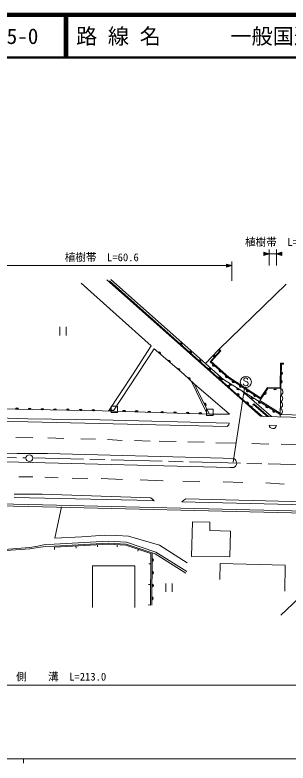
# Model space of a CAD drawing. Units: millimetres, scale not verified. Extents: x 40000 to 680000, y 20000 to 380000.
# Drawn here: x 165972 to 230353, y 204000 to 380000 of the extents above; entities that cross this region are included whole.
import ezdxf
from ezdxf.enums import TextEntityAlignment as Align

# ---------------------------------------------------------------- set-up
doc = ezdxf.new("R2010")
doc.units = ezdxf.units.MM
doc.header["$LTSCALE"] = 1000
doc.linetypes.add('CHAIN', pattern=[18.5, 12, -1.5, 3.5, -1.5])
for name, color, linetype, lineweight in [('M-BGD', 7, 'Continuous', 13), ('M-BMK', 2, 'CHAIN', 13), ('M-BMK-ROW', 30, 'Continuous', 13), ('M-BMK-SRVR', 3, 'Continuous', 13), ('M-STR-HTXT', 7, 'Continuous', 13), ('M-STR-STRC', 7, 'Continuous', 13), ('M-STR-STRD', 7, 'Continuous', 13), ('M-TTL', 2, 'Continuous', 140), ('M-TTL-BAND', 7, 'Continuous', 13), ('M-TTL-LINE', 7, 'Continuous', 50)]:
    doc.layers.add(name, color=color, linetype=linetype, lineweight=lineweight)
doc.layers.add('M-TTL-TXT', color=7, linetype='Continuous')
doc.styles.add('ＭＳ ゴシック', font='')
doc.styles.get('ＭＳ ゴシック').set_extended_font_data('MS Gothic')

msp = doc.modelspace()

# ---------------------------------------------------------------- linework, layer by layer
at = {"layer": 'M-BGD'}
for p, q in [((181594, 316879), (198091, 302177)), ((187638, 317710), (223828, 285589)), ((188225, 317416), (219492, 289714)), ((188556, 317791), (215115, 294260)), ((176550, 306604), (176550, 304604)), ((178050, 306604), (178050, 304604)), ((189106, 286778), (198765, 301445)), ((198091, 302177), (193709, 295334)), ((205761, 295495), (198765, 301445)), ((211976, 298421), (214231, 300965)), ((213969, 301198), (214101, 301347)), ((214231, 300965), (213969, 301198)), ((211976, 298421), (216242, 294641)), ((228653, 292061), (228801, 297859)), ((228653, 292061), (228801, 297859)), ((228801, 297859), (229301, 297847)), ((229301, 297847), (229306, 298047)), ((193709, 295334), (188048, 286809)), ((208220, 293250), (205761, 295495)), ((207482, 293923), (211254, 286120)), ((228497, 285963), (215115, 294260)), ((223945, 289609), (216242, 294641)), ((211863, 286102), (208220, 293250)), ((208220, 293250), (216586, 286044)), ((226442, 285516), (219485, 291551)), ((225597, 292139), (223945, 289609)), ((228653, 292061), (225597, 292139)), ((228497, 285963), (228653, 292061)), ((224252, 285574), (219492, 289714)), ((223945, 289609), (223726, 289274)), ((228506, 286311), (223726, 289274)), ((186495, 286856), (158383, 287405)), ((221777, 287992), (221646, 287841)), ((221777, 287992), (221928, 287861)), ((221797, 287710), (221928, 287861)), ((222260, 288548), (222076, 288336)), ((222076, 288336), (222227, 288205)), ((222227, 288205), (222312, 288304)), ((225734, 285534), (222260, 288548)), ((222312, 288304), (225498, 285540)), ((211863, 286102), (186495, 286856)), ((216586, 286044), (211863, 286102)), ((224597, 285563), (223828, 285589)), ((250909, 284892), (224597, 285563)), ((228497, 285963), (228485, 285463)), ((144764, 265317), (169233, 264809)), ((145221, 264847), (169222, 264349)), ((169222, 264349), (236660, 262724)), ((169233, 264809), (236671, 263184)), ((176937, 264301), (175413, 256935)), ((207587, 252617), (207841, 260745)), ((207841, 260745), (211905, 260661)), ((211905, 260661), (211905, 258713)), ((175413, 256935), (181763, 257189)), ((181763, 257189), (187182, 257613)), ((187182, 257613), (189976, 257528)), ((189976, 257528), (192770, 257359)), ((192770, 257359), (200051, 255242)), ((211905, 258713), (216815, 258544)), ((216815, 258544), (216646, 252533)), ((171405, 255054), (173088, 255430)), ((173088, 255430), (175236, 255497)), ((175236, 255497), (187987, 256192)), ((175255, 255040), (187986, 255735)), ((175288, 254767), (187982, 255476)), ((185444, 255334), (185471, 254835)), ((187982, 255476), (192145, 255269)), ((187986, 255735), (192180, 255474)), ((187987, 256192), (192268, 255927)), ((190064, 255373), (190039, 254873)), ((192145, 255269), (198020, 253306)), ((192180, 255474), (199020, 253204)), ((192268, 255927), (199217, 253620)), ((200051, 255242), (206571, 251093)), ((162334, 254184), (169479, 254744)), ((162736, 253918), (169472, 254405)), ((169472, 254405), (171473, 254680)), ((169479, 254744), (171405, 255054)), ((171473, 254680), (173145, 254975)), ((173145, 254975), (175255, 255040)), ((175288, 254767), (175316, 254268)), ((180366, 255051), (180394, 254552)), ((195082, 254288), (194924, 253813)), ((199217, 253620), (206483, 249044)), ((198020, 253306), (197898, 241180)), ((198274, 241114), (198356, 253425)), ((199020, 253204), (206239, 248658)), ((216646, 252533), (207587, 252617)), ((194267, 250369), (184237, 250369)), ((184237, 250369), (184237, 240582)), ((194267, 240582), (194267, 250369)), ((197995, 250881), (197495, 250886)), ((214275, 247199), (214360, 250924)), ((214360, 250924), (229685, 250585)), ((228669, 238817), (241284, 250755)), ((229685, 250585), (229600, 244405)), ((197947, 246030), (197447, 246036)), ((201519, 246266), (201519, 244266)), ((203019, 246266), (203019, 244266)), ((197898, 241180), (197398, 241185))]:
    msp.add_line(p, q, dxfattribs=at)
for points in [[(210875, 298016), (213969, 301198), (214101, 301347), (229873, 316685)], [(214101, 301347), (214513, 300983), (212258, 298438), (216364, 294800), (223887, 289886), (225491, 292342), (228458, 292266)], [(229306, 298047), (228606, 298064), (228458, 292266)], [(277005, 284580), (250923, 285392), (228497, 285963)]]:
    msp.add_lwpolyline(points, dxfattribs=at)
for centre, radius, start, end in [((204976, 302502), 354, 327.25667, 129.66185), ((204976, 302502), 283, 329.48071, 127.43781), ((204976, 302502), 212, 333.22704, 123.69149), ((204976, 302502), 142, 340.93877, 115.97976), ((204976, 302502), 100, 351.25643, 105.66209), ((204976, 302502), 100, 351.25643, 105.66209), ((199943, 300372), 354, 328.41565, 130.82083), ((199943, 300372), 283, 330.63969, 128.59679), ((199943, 300372), 212, 334.38602, 124.85046), ((199943, 300372), 142, 342.09775, 117.13873), ((199943, 300372), 100, 352.41541, 106.82107), ((199943, 300372), 100, 352.41541, 106.82107), ((207222, 300514), 354, 327.25667, 129.66185), ((207222, 300514), 283, 329.48071, 127.43781), ((207222, 300514), 212, 333.22704, 123.69149), ((207222, 300514), 142, 340.93877, 115.97976), ((207222, 300514), 100, 351.25643, 105.66209), ((207222, 300514), 100, 351.25643, 105.66209), ((213114, 299623), 354, 57.25667, 219.66185), ((213114, 299623), 283, 59.48071, 217.43781), ((213114, 299623), 212, 63.22704, 213.69149), ((213114, 299623), 142, 70.93877, 205.97976), ((213114, 299623), 100, 81.25643, 195.6621), ((213114, 299623), 100, 81.25643, 195.6621), ((202228, 298429), 354, 328.41565, 130.82083), ((202228, 298429), 283, 330.63969, 128.59679), ((202228, 298429), 212, 334.38602, 124.85046), ((202228, 298429), 142, 342.09775, 117.13873), ((202228, 298429), 100, 352.41541, 106.82107), ((202228, 298429), 100, 352.41541, 106.82107), ((209468, 298524), 354, 327.25667, 129.66185), ((209468, 298524), 283, 329.48071, 127.43781), ((209468, 298524), 212, 333.22704, 123.69149), ((209468, 298524), 142, 340.93877, 115.97976), ((209468, 298524), 100, 351.25643, 105.66209), ((209468, 298524), 100, 351.25643, 105.66209), ((212925, 297652), 354, 147.25667, 309.66185), ((212925, 297652), 283, 149.48071, 307.43781), ((212925, 297652), 212, 153.22704, 303.69149), ((212925, 297652), 142, 160.93877, 295.97976), ((212925, 297652), 100, 171.25643, 285.6621), ((212925, 297652), 100, 171.25643, 285.6621), ((204513, 296485), 354, 328.41565, 130.82083), ((204513, 296485), 283, 330.63969, 128.59679), ((204513, 296485), 212, 334.38602, 124.85046), ((204513, 296485), 142, 342.09775, 117.13873), ((204513, 296485), 100, 352.41541, 106.82107), ((204513, 296485), 100, 352.41541, 106.82107), ((211714, 296536), 354, 327.25667, 129.66185), ((211714, 296536), 283, 329.48071, 127.43781), ((211714, 296536), 212, 333.22704, 123.69149), ((211714, 296536), 142, 340.93877, 115.97976), ((211714, 296536), 100, 351.25643, 105.66209), ((211714, 296536), 100, 351.25643, 105.66209), ((214425, 296323), 354, 147.25667, 309.66185), ((214425, 296323), 283, 149.48071, 307.43781), ((214425, 296323), 212, 153.22704, 303.69149), ((214425, 296323), 142, 160.93877, 295.97976), ((214425, 296323), 100, 171.25643, 285.6621), ((214425, 296323), 100, 171.25643, 285.6621), ((228692, 295720), 354, 277.33726, 79.74244), ((228692, 295720), 283, 279.5613, 77.5184), ((228692, 295720), 212, 283.30762, 73.77207), ((228692, 295720), 142, 291.01935, 66.06034), ((228692, 295720), 100, 301.33702, 55.74268), ((228692, 295720), 100, 301.33702, 55.74268), ((206954, 294332), 354, 326.39533, 128.80051), ((206954, 294332), 283, 328.61937, 126.57647), ((206954, 294332), 212, 332.36569, 122.83014), ((206954, 294332), 142, 340.07742, 115.11841), ((206954, 294332), 100, 350.39509, 104.80075), ((206954, 294332), 100, 350.39509, 104.80075), ((213959, 294546), 354, 327.25667, 129.66185), ((213959, 294546), 283, 329.48071, 127.43781), ((213959, 294546), 212, 333.22704, 123.69149), ((213959, 294546), 142, 340.93877, 115.97976), ((213959, 294546), 100, 351.25643, 105.66209), ((213959, 294546), 100, 351.25643, 105.66209), ((214889, 294532), 354, 147.25667, 309.66185), ((214889, 294532), 283, 149.48071, 307.43781), ((214889, 294532), 212, 153.22704, 303.69149), ((214889, 294532), 142, 160.93877, 295.97976), ((214889, 294532), 100, 171.25643, 285.66209), ((214889, 294532), 100, 171.25643, 285.66209), ((215925, 294994), 354, 147.25667, 309.66185), ((215925, 294994), 283, 149.48071, 307.43781), ((215925, 294994), 212, 153.22704, 303.69149), ((215925, 294994), 142, 160.93877, 295.97976), ((215925, 294994), 100, 171.25643, 285.6621), ((215925, 294994), 100, 171.25643, 285.6621), ((217555, 293848), 354, 155.64384, 318.04901), ((217555, 293848), 283, 157.86787, 315.82498), ((228641, 293716), 354, 277.33726, 79.74244), ((228641, 293716), 283, 279.5613, 77.5184), ((228641, 293716), 212, 283.30762, 73.77207), ((216204, 292555), 354, 327.25667, 129.66185), ((216204, 292555), 283, 329.48071, 127.43781), ((216204, 292555), 212, 333.22704, 123.69149), ((216204, 292555), 142, 340.93877, 115.97976), ((216204, 292555), 100, 351.25643, 105.66209), ((216204, 292555), 100, 351.25643, 105.66209), ((216899, 293218), 354, 157.00017, 319.40535), ((216899, 293218), 283, 159.22421, 317.18131), ((216899, 293218), 212, 162.97054, 313.43499), ((216899, 293218), 142, 170.68227, 305.72326), ((216899, 293218), 100, 180.99993, 295.40559), ((216899, 293218), 100, 180.99993, 295.40559), ((217555, 293848), 212, 161.6142, 312.07865), ((217555, 293848), 142, 169.32593, 304.36692), ((217555, 293848), 100, 179.64359, 294.04926), ((217555, 293848), 100, 179.64359, 294.04926), ((218603, 292162), 354, 157.00017, 319.40535), ((218603, 292162), 283, 159.22421, 317.18131), ((218603, 292162), 212, 162.97054, 313.43499), ((218603, 292162), 142, 170.68227, 305.72326), ((218603, 292162), 100, 180.99993, 295.40559), ((218603, 292162), 100, 180.99993, 295.40559), ((219233, 292752), 354, 155.64384, 318.04901), ((219233, 292752), 283, 157.86787, 315.82498), ((219233, 292752), 212, 161.6142, 312.07865), ((219233, 292752), 142, 169.32593, 304.36692), ((219233, 292752), 100, 179.64359, 294.04926), ((219233, 292752), 100, 179.64359, 294.04926), ((228641, 293716), 142, 291.01935, 66.06034), ((228641, 293716), 100, 301.33702, 55.74268), ((228641, 293716), 100, 301.33702, 55.74268), ((218449, 290565), 354, 327.34937, 129.75455), ((218449, 290565), 283, 329.57341, 127.53051), ((218449, 290565), 212, 333.31973, 123.78418), ((218449, 290565), 142, 341.03146, 116.07245), ((218449, 290565), 100, 351.34913, 105.75479), ((218449, 290565), 100, 351.34913, 105.75479), ((220306, 291105), 354, 157.00017, 319.40535), ((220306, 291105), 283, 159.22421, 317.18131), ((220306, 291105), 212, 162.97054, 313.43499), ((220306, 291105), 142, 170.68227, 305.72326), ((220306, 291105), 100, 180.99993, 295.40559), ((220306, 291105), 100, 180.99993, 295.40559), ((220911, 291655), 354, 155.64384, 318.04901), ((220911, 291655), 283, 157.86787, 315.82498), ((220911, 291655), 212, 161.6142, 312.07865), ((220911, 291655), 142, 169.32593, 304.36692), ((220911, 291655), 100, 179.64359, 294.04926), ((220911, 291655), 100, 179.64359, 294.04926), ((222589, 290559), 354, 155.64384, 318.04901), ((222589, 290559), 283, 157.86787, 315.82498), ((222589, 290559), 212, 161.6142, 312.07865), ((222589, 290559), 142, 169.32593, 304.36692), ((222589, 290559), 100, 179.64359, 294.04926), ((222589, 290559), 100, 179.64359, 294.04926), ((224804, 291024), 354, 245.64384, 48.04901), ((224804, 291024), 283, 247.86787, 45.82498), ((224804, 291024), 212, 251.6142, 42.07865), ((224804, 291024), 142, 259.32593, 34.36692), ((224804, 291024), 100, 269.64359, 24.04926), ((224804, 291024), 100, 269.64359, 24.04926), ((227253, 292151), 354, 187.33726, 349.74244), ((227253, 292151), 283, 189.5613, 347.5184), ((227253, 292151), 212, 193.30762, 343.77207), ((227253, 292151), 142, 201.01935, 336.06034), ((227253, 292151), 100, 211.33702, 325.74268), ((227253, 292151), 100, 211.33702, 325.74268), ((228251, 289783), 836, 292.81318, 64.26652), ((228290, 291308), 836, 292.81318, 64.26652), ((210674, 288315), 354, 305.80772, 108.2129), ((220705, 288588), 354, 327.7857, 130.19088), ((220705, 288588), 283, 330.00974, 127.96684), ((220705, 288588), 212, 333.75607, 124.22052), ((220705, 288588), 142, 341.4678, 116.50879), ((220705, 288588), 100, 351.78546, 106.19112), ((220705, 288588), 100, 351.78546, 106.19112), ((222010, 290049), 354, 157.00017, 319.40535), ((222010, 290049), 283, 159.22421, 317.18131), ((222010, 290049), 212, 162.97054, 313.43499), ((222010, 290049), 142, 170.68227, 305.72326), ((222010, 290049), 100, 180.99993, 295.40559), ((222010, 290049), 100, 180.99993, 295.40559), ((223713, 288993), 354, 157.00017, 319.40535), ((223713, 288993), 283, 159.22421, 317.18131), ((223713, 288993), 212, 162.97054, 313.43499), ((223713, 288993), 142, 170.68227, 305.72326), ((223713, 288993), 100, 180.99993, 295.40559), ((223713, 288993), 100, 180.99993, 295.40559), ((228212, 288259), 836, 292.81318, 64.26652), ((166439, 287194), 354, 7.67691, 170.08209), ((166439, 287194), 283, 9.90095, 167.85805), ((166439, 287194), 212, 13.64727, 164.11172), ((166439, 287194), 142, 21.359, 156.39999), ((166439, 287194), 100, 31.67667, 146.08233), ((166439, 287194), 100, 31.67667, 146.08233), ((169439, 287135), 354, 7.67691, 170.08209), ((169439, 287135), 283, 9.90095, 167.85805), ((169439, 287135), 212, 13.64727, 164.11172), ((169439, 287135), 142, 21.359, 156.39999), ((169439, 287135), 100, 31.67667, 146.08233), ((169439, 287135), 100, 31.67667, 146.08233), ((172438, 287076), 354, 7.67691, 170.08209), ((172438, 287076), 283, 9.90095, 167.85805), ((172438, 287076), 212, 13.64727, 164.11172), ((172438, 287076), 142, 21.359, 156.39999), ((172438, 287076), 100, 31.67667, 146.08233), ((172438, 287076), 100, 31.67667, 146.08233), ((175438, 287018), 354, 7.67691, 170.08209), ((175438, 287018), 283, 9.90095, 167.85805), ((175438, 287018), 212, 13.64727, 164.11172), ((175438, 287018), 142, 21.359, 156.39999), ((175438, 287018), 100, 31.67667, 146.08233), ((175438, 287018), 100, 31.67667, 146.08233), ((178437, 286959), 354, 7.67691, 170.08209), ((178437, 286959), 283, 9.90095, 167.85805), ((178437, 286959), 212, 13.64727, 164.11172), ((178437, 286959), 142, 21.359, 156.39999), ((178437, 286959), 100, 31.67667, 146.08233), ((178437, 286959), 100, 31.67667, 146.08233), ((181437, 286900), 354, 7.67691, 170.08209), ((181437, 286900), 283, 9.90095, 167.85805), ((181437, 286900), 212, 13.64727, 164.11172), ((181437, 286900), 142, 21.359, 156.39999), ((181437, 286900), 100, 31.67667, 146.08233), ((181437, 286900), 100, 31.67667, 146.08233), ((184436, 286842), 354, 7.67691, 170.08209), ((184436, 286842), 283, 9.90095, 167.85805), ((184436, 286842), 212, 13.64727, 164.11172), ((184436, 286842), 142, 21.359, 156.39999), ((184436, 286842), 100, 31.67667, 146.08233), ((184436, 286842), 100, 31.67667, 146.08233), ((188682, 286736), 354, 7.09647, 169.50165), ((188682, 286736), 283, 9.32051, 167.27761), ((188682, 286736), 212, 13.06683, 163.53128), ((191681, 286647), 354, 7.09647, 169.50165), ((191681, 286647), 283, 9.32051, 167.27761), ((194680, 286558), 354, 7.09647, 169.50165), ((210674, 288315), 283, 308.03176, 105.98886), ((210674, 288315), 212, 311.77809, 102.24254), ((210674, 288315), 142, 319.48982, 94.53081), ((210674, 288315), 100, 329.80748, 84.21314), ((210674, 288315), 100, 329.80748, 84.21314), ((225417, 287937), 354, 157.00017, 319.40535), ((225417, 287937), 283, 159.22421, 317.18131), ((225417, 287937), 212, 162.97054, 313.43499), ((225417, 287937), 142, 170.68227, 305.72326), ((225417, 287937), 100, 180.99993, 295.40559), ((225417, 287937), 100, 180.99993, 295.40559), ((227120, 286881), 354, 157.00017, 319.40535), ((227120, 286881), 283, 159.22421, 317.18131), ((227120, 286881), 212, 162.97054, 313.43499), ((227120, 286881), 142, 170.68227, 305.72326), ((228173, 286734), 836, 292.81318, 64.26652), ((188682, 286736), 142, 20.77856, 155.81955), ((188682, 286736), 100, 31.09623, 145.50189), ((188682, 286736), 100, 31.09623, 145.50189), ((191681, 286647), 212, 13.06683, 163.53128), ((191681, 286647), 142, 20.77856, 155.81955), ((191681, 286647), 100, 31.09623, 145.50189), ((191681, 286647), 100, 31.09623, 145.50189), ((194680, 286558), 283, 9.32051, 167.27761), ((194680, 286558), 212, 13.06683, 163.53128), ((194680, 286558), 142, 20.77856, 155.81955), ((194680, 286558), 100, 31.09623, 145.50189), ((194680, 286558), 100, 31.09623, 145.50189), ((197678, 286469), 354, 7.09647, 169.50165), ((197678, 286469), 283, 9.32051, 167.27761), ((197678, 286469), 212, 13.06683, 163.53128), ((197678, 286469), 142, 20.77856, 155.81955), ((197678, 286469), 100, 31.09623, 145.50189), ((197678, 286469), 100, 31.09623, 145.50189), ((200677, 286380), 354, 7.09647, 169.50165), ((200677, 286380), 283, 9.32051, 167.27761), ((200677, 286380), 212, 13.06683, 163.53128), ((200677, 286380), 142, 20.77856, 155.81955), ((200677, 286380), 100, 31.09623, 145.50189), ((200677, 286380), 100, 31.09623, 145.50189), ((203676, 286291), 354, 7.09647, 169.50165), ((203676, 286291), 283, 9.32051, 167.27761), ((203676, 286291), 212, 13.06683, 163.53128), ((203676, 286291), 142, 20.77856, 155.81955), ((203676, 286291), 100, 31.09623, 145.50189), ((203676, 286291), 100, 31.09623, 145.50189), ((206674, 286202), 354, 7.09647, 169.50165), ((206674, 286202), 283, 9.32051, 167.27761), ((206674, 286202), 212, 13.06683, 163.53128), ((206674, 286202), 142, 20.77856, 155.81955), ((206674, 286202), 100, 31.09623, 145.50189), ((206674, 286202), 100, 31.09623, 145.50189), ((209673, 286113), 354, 7.09647, 169.50165), ((209673, 286113), 283, 9.32051, 167.27761), ((209673, 286113), 212, 13.06683, 163.53128), ((209673, 286113), 142, 20.77856, 155.81955), ((209673, 286113), 100, 31.09623, 145.50189), ((209673, 286113), 100, 31.09623, 145.50189), ((227120, 286881), 100, 180.99993, 295.40559), ((227120, 286881), 100, 180.99993, 295.40559), ((226747, 283533), 853, 183.41421, 353.97423), ((198290, 251770), 354, 278.4193, 80.82448), ((198290, 251770), 283, 280.64334, 78.60044), ((198290, 251770), 212, 284.38966, 74.85411), ((198290, 251770), 142, 292.10139, 67.14238), ((198290, 251770), 100, 302.41906, 56.82472), ((198290, 251770), 100, 302.41906, 56.82472), ((198271, 248770), 354, 278.4193, 80.82448), ((198271, 248770), 283, 280.64334, 78.60044), ((198271, 248770), 212, 284.38966, 74.85411), ((198271, 248770), 142, 292.10139, 67.14238), ((198271, 248770), 100, 302.41906, 56.82472), ((198271, 248770), 100, 302.41906, 56.82472), ((198251, 245770), 354, 278.4193, 80.82448), ((198251, 245770), 283, 280.64334, 78.60044), ((198251, 245770), 212, 284.38966, 74.85411), ((198251, 245770), 142, 292.10139, 67.14238), ((198251, 245770), 100, 302.41906, 56.82472), ((198251, 245770), 100, 302.41906, 56.82472), ((198231, 242770), 354, 278.4193, 80.82448), ((198231, 242770), 283, 280.64334, 78.60044), ((198231, 242770), 212, 284.38966, 74.85411), ((198231, 242770), 142, 292.10139, 67.14238), ((198231, 242770), 100, 302.41906, 56.82472), ((198231, 242770), 100, 302.41906, 56.82472)]:
    msp.add_arc(centre, radius, start, end, dxfattribs=at)
at = {"layer": 'M-BMK'}
for p, q in [((154331, 276239), (168575, 275767)), ((170167, 275834), (241538, 273953))]:
    msp.add_line(p, q, dxfattribs=at)
at = {"layer": 'M-BMK-ROW'}
for p, q in [((190164, 287995), (188664, 287995)), ((188664, 287995), (188664, 286495)), ((190164, 286495), (190164, 287995)), ((212664, 287271), (211164, 287271)), ((211164, 287271), (211164, 285771)), ((212664, 285771), (212664, 287271)), ((188664, 286495), (190164, 286495)), ((211164, 285771), (212664, 285771))]:
    msp.add_line(p, q, dxfattribs=at)
at = {"layer": 'M-BMK-SRVR'}
msp.add_circle((169374, 275731), 800, dxfattribs=at)
at = {"layer": 'M-STR-HTXT'}
for p, q in [((225895, 323812), (224645, 324187)), ((224645, 323437), (224645, 324187)), ((224895, 324112), (224645, 324112)), ((224645, 324037), (225145, 324037)), ((225395, 323962), (224645, 323962)), ((224645, 323887), (225645, 323887)), ((225895, 321022), (225895, 324812)), ((227595, 321022), (227595, 324812)), ((227595, 323812), (228845, 324187)), ((228845, 323887), (227845, 323887)), ((228095, 323962), (228845, 323962)), ((228845, 324037), (228345, 324037)), ((228595, 324112), (228845, 324112)), ((228845, 323437), (228845, 324187)), ((225895, 323812), (224645, 323437)), ((225895, 323812), (224645, 323812)), ((224645, 323737), (225645, 323737)), ((225395, 323662), (224645, 323662)), ((224645, 323587), (225145, 323587)), ((224895, 323512), (224645, 323512)), ((225895, 323812), (227595, 323812)), ((227595, 323812), (228845, 323437)), ((227595, 323812), (228845, 323812)), ((228845, 323737), (227845, 323737)), ((228095, 323662), (228845, 323662)), ((228845, 323587), (228345, 323587)), ((228595, 323512), (228845, 323512)), ((157002, 321022), (215852, 321022)), ((217102, 321022), (215852, 321397)), ((215852, 321397), (215852, 320647)), ((216102, 321322), (215852, 321322)), ((215852, 321247), (216352, 321247)), ((216602, 321172), (215852, 321172)), ((215852, 321097), (216852, 321097)), ((217102, 321022), (215852, 320647)), ((217102, 321022), (215852, 321022)), ((215852, 320947), (216852, 320947)), ((216602, 320872), (215852, 320872)), ((215852, 320797), (216352, 320797)), ((216102, 320722), (215852, 320722)), ((217102, 317434), (217102, 322022)), ((70357, 222347), (283392, 222347))]:
    msp.add_line(p, q, dxfattribs=at)
at = {"layer": 'M-STR-STRC'}
for p, q in [((220041, 294485), (219923, 294248)), ((219923, 294248), (219923, 294130)), ((219923, 294130), (220041, 293894)), ((220277, 294603), (220041, 294485)), ((220514, 294603), (220277, 294603)), ((220750, 294485), (220514, 294603)), ((220868, 294248), (220750, 294485)), ((217382, 274820), (220081, 292225)), ((219923, 292948), (219805, 293185)), ((220041, 292830), (219923, 292948)), ((220041, 293894), (220750, 293657)), ((220277, 292712), (220041, 292830)), ((220514, 292712), (220277, 292712)), ((220750, 292830), (220514, 292712)), ((220750, 293657), (220868, 293539)), ((220868, 292948), (220750, 292830)), ((220868, 293539), (220987, 293303)), ((220987, 293185), (220868, 292948)), ((220987, 293303), (220987, 293185)), ((166185, 280557), (170164, 280473)), ((173720, 280473), (177530, 280388)), ((181509, 280303), (184981, 280219)), ((187775, 280134), (191246, 279880)), ((194125, 279880), (197850, 279711)), ((199967, 279711), (203946, 279626)), ((206740, 279541), (210550, 279457)), ((213344, 279372), (218085, 279287)), ((221811, 279203), (225790, 279033)), ((228753, 279033), (233410, 278864)), ((166862, 271329), (170164, 271329)), ((173043, 271244), (176175, 271075)), ((179477, 270990), (183118, 270905)), ((186335, 270905), (191331, 270736)), ((195479, 270651), (200898, 270397)), ((205555, 270313), (209534, 270228)), ((215037, 270143), (219694, 269974)), ((225113, 269889), (229431, 269635))]:
    msp.add_line(p, q, dxfattribs=at)
msp.add_circle((220396, 293657), 1300, dxfattribs=at)
at = {"layer": 'M-STR-STRD'}
for p, q in [((168979, 284993), (158972, 285304)), ((155993, 284509), (168979, 284283)), ((186091, 284707), (168979, 284993)), ((168979, 284283), (216007, 283179)), ((216507, 283924), (186091, 284707)), ((216007, 283179), (216418, 283578)), ((216418, 283578), (216507, 283924)), ((225895, 283483), (227595, 283444)), ((154888, 277055), (166523, 276832)), ((166523, 276832), (173635, 276832)), ((173635, 276832), (215021, 275708)), ((157379, 274969), (166862, 274800)), ((166862, 274800), (216646, 273530)), ((215021, 275708), (217579, 275623)), ((216646, 273530), (217533, 273525)), ((165756, 266504), (198358, 265741)), ((172365, 267265), (165782, 267226)), ((197941, 266424), (172365, 267265)), ((198326, 266191), (197941, 266424)), ((198784, 265717), (198326, 266191)), ((205776, 265837), (205321, 265483)), ((206261, 266161), (205776, 265837)), ((235627, 265398), (206261, 266161)), ((198358, 265741), (198784, 265717)), ((205321, 265483), (236095, 264716))]:
    msp.add_line(p, q, dxfattribs=at)
msp.add_arc((217118, 274583), 1137, 291.41864, 66.07311, dxfattribs=at)
at = {"layer": 'M-TTL'}
msp.add_line((680000, 380000), (40000, 380000), dxfattribs=at)
at = {"layer": 'M-TTL-BAND'}
for p, q in [((40000, 205000), (579000, 205000)), ((168000, 205000), (168000, 204000))]:
    msp.add_line(p, q, dxfattribs=at)
at = {"layer": 'M-TTL-LINE'}
for p, q in [((177750, 380000), (177750, 370000)), ((178250, 380000), (178250, 370000)), ((40000, 370000), (680000, 370000))]:
    msp.add_line(p, q, dxfattribs=at)

# ---------------------------------------------------------------- texts
at = {"layer": 'M-STR-HTXT', "style": 'ＭＳ ゴシック'}
for s, p in [('植樹帯  L=1.7', (228316, 325117)), ('植樹帯  L=60.6', (186427, 321522)), ('側\u3000\u3000溝  L=213.0', (176875, 222847))]:
    msp.add_text(s, height=1833, dxfattribs=at).set_placement(p, align=Align.BOTTOM_CENTER)
at = {"layer": 'M-TTL-TXT', "style": 'ＭＳ ゴシック'}
for s, p in [('15-0', (161521, 375000)), ('路 線 名', (180380, 375000)), ('一般国道\u3000262号', (216734, 375000))]:
    msp.add_text(s, height=3666, dxfattribs=at).set_placement(p, align=Align.MIDDLE_LEFT)

doc.saveas('drawing.dxf')
